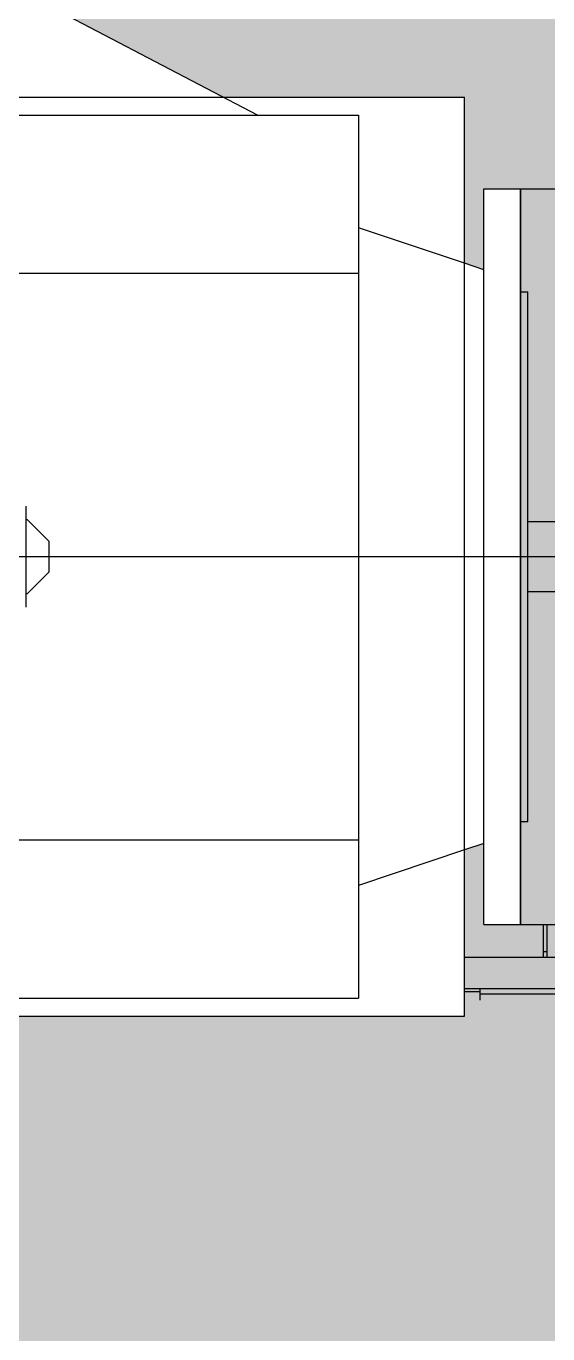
# Model space of a CAD drawing. Header units: millimetres. Extents: x -18489 to 17339, y -1599 to 10961.
# Drawn here: x -14665.5 to -14620.5, y 2992.1 to 3104.8 of the extents above; entities that cross this region are included whole.
import ezdxf

# ---------------------------------------------------------------- set-up
doc = ezdxf.new("R2010")
doc.units = ezdxf.units.MM
for name, color, linetype in [('188K-SM-03-F10-MECH-EQ-Y2257103$0$0 Xref', 8, 'Continuous'), ('188K-SM-03-F10-MECH-EQ-Y2257103$0$M-EQU-FOUNDATION', 8, 'Continuous'), ('188K-SM-03-F10-MECH-EQ-Y2257103$0$Micron CUP L10 HVAC EQU$0$M-MECH-EQU', 136, 'Continuous'), ('188K-SM-03-F10-MECH-EQ-Y2257103$0$Micron CUP L10 HVAC EQU$0$M-PHASE1 AREA', 252, 'Continuous')]:
    doc.layers.add(name, color=color, linetype=linetype)

# ---------------------------------------------------------------- blocks, each defined once
blk = doc.blocks.new('188K-SM-03-F10-MECH-EQ-Y2257103$0$Micron CUP L10 HVAC EQU$0$A$C0c53ceb0')
at = {"layer": '188K-SM-03-F10-MECH-EQ-Y2257103$0$Micron CUP L10 HVAC EQU$0$M-PHASE1 AREA'}
for p, q in [((15203.21132, 21733.74672), (15389.45113, 21733.74672)), ((15203.21132, 21733.74672), (15203.21132, 21099.41495)), ((15209.55428, 21188.21313), (15209.55428, 21644.95074)), ((15209.55428, 21446.71393), (15311.05153, 21446.71393)), ((15209.55428, 21386.44994), (15311.05153, 21386.44994)), ((13611.15446, 21256.24174), (15203.21132, 21256.24174)), ((15203.21132, 21206.9758), (15056.45692, 21206.9758)), ((15056.45692, 21206.9758), (15056.45692, 21200.63248)), ((15203.21132, 21200.63248), (15056.45692, 21200.63248)), ((15056.45692, 21200.63248), (15064.38607, 21196.05459)), ((15062.80024, 21192.88348), (15056.45692, 21189.22117)), ((15203.21132, 21192.88348), (15062.80024, 21192.88348)), ((15203.21132, 21196.05459), (15064.38607, 21196.05459)), ((15064.38607, 21196.05459), (15064.38607, 21192.88348)), ((15203.21132, 21189.22117), (15056.45692, 21189.22117)), ((15056.45692, 21189.22117), (15056.45692, 21071.03674)), ((15203.21132, 21099.41495), (15389.45113, 21099.41495)), ((15222.67722, 21099.41495), (15222.67722, 21071.03674)), ((15225.69664, 21099.41495), (15225.69664, 21071.03674)), ((15269.12589, 21071.03674), (14938.25644, 21071.03674)), ((14938.25644, 21044.07764), (14938.25644, 21071.03674)), ((15225.69664, 21075.9194), (15222.67722, 21075.9194)), ((13551.05577, 21041.81762), (15168.21419, 21041.81762)), ((15272.79752, 21044.07764), (14938.25644, 21044.07764)), ((15056.45692, 21044.07764), (15056.45692, 21041.81762)), ((15168.21419, 21034.34421), (15168.21419, 21044.07764)), ((15272.79752, 21039.29966), (15168.21419, 21039.29966))]:
    blk.add_line(p, q, dxfattribs=at)
blk.add_wipeout([(15154.74577, 21020.48894), (14638.37854, 21020.48894), (14638.37854, 20759.76789), (14232.38955, 20759.76789), (14232.38955, 21020.48894), (13716.02232, 21020.48894), (13716.02232, 21812.67494), (13924.21636, 21812.67494), (14070.62832, 21889.17848), (14232.38955, 21889.17848), (14232.38955, 22073.39598), (14638.37854, 22073.39598), (14638.37854, 21889.17848), (14778.91507, 21889.17848), (14800.13977, 21889.17848), (14946.55173, 21812.67494), (15154.74577, 21812.67494), (15154.74577, 21669.47408), (15171.49282, 21663.8577), (15171.49282, 21733.76083), (15203.21071, 21733.76083), (15203.21071, 21099.40304), (15171.49282, 21099.40304), (15171.49282, 21169.30617), (15154.74577, 21163.68979)]).dxf.layer = '188K-SM-03-F10-MECH-EQ-Y2257103$0$Micron CUP L10 HVAC EQU$0$M-PHASE1 AREA'
for p, q in [((14976.17406, 21797.19661), (14800.13977, 21889.17848)), ((13716.02232, 21812.67494), (15154.74577, 21812.67494)), ((15154.74577, 21020.48894), (15154.74577, 21812.67494)), ((13807.36984, 21797.19661), (15063.39825, 21797.19661)), ((15063.39825, 21797.19661), (15063.39825, 21035.96727)), ((15171.49282, 21099.40304), (15171.49282, 21733.76083)), ((15171.49282, 21733.76083), (15203.21071, 21733.76083)), ((15203.21071, 21099.40304), (15203.21071, 21733.76083)), ((15154.74577, 21669.47408), (15063.39825, 21700.10891)), ((15171.49282, 21663.8577), (15154.74577, 21669.47408)), ((13807.36984, 21660.80968), (15063.39825, 21660.80968)), ((15203.21071, 21644.95074), (15209.55428, 21644.95074)), ((14776.35135, 21372.96984), (14776.35135, 21460.19403)), ((13690.64801, 21416.58194), (15336.42584, 21416.58194)), ((14776.35135, 21384.86405), (14777.59513, 21384.86405)), ((15203.21071, 21188.21313), (15209.55428, 21188.21313)), ((13807.36984, 21172.35419), (15063.39825, 21172.35419)), ((15154.74577, 21163.68979), (15063.39825, 21133.05496)), ((15171.49282, 21169.30617), (15154.74577, 21163.68979)), ((15171.49282, 21099.40304), (15203.21071, 21099.40304)), ((13807.36984, 21035.96727), (15063.39825, 21035.96727)), ((13716.02232, 21020.48894), (15154.74577, 21020.48894))]:
    blk.add_line(p, q, dxfattribs=at)
at = {"layer": '188K-SM-03-F10-MECH-EQ-Y2257103$0$Micron CUP L10 HVAC EQU$0$M-PHASE1 AREA', "flags": 128}
blk.add_lwpolyline([(14777.59513, 21384.86405), (14796.17503, 21403.44396), (14796.17503, 21429.71992), (14777.59513, 21448.29982), (14776.35135, 21448.29982)], dxfattribs=at)
blk = doc.blocks.new('188K-SM-03-F10-MECH-EQ-Y2257103$0$Micron CUP L10 HVAC EQU')
at = {"layer": '188K-SM-03-F10-MECH-EQ-Y2257103$0$Micron CUP L10 HVAC EQU$0$M-MECH-EQU'}
blk.add_blockref('188K-SM-03-F10-MECH-EQ-Y2257103$0$Micron CUP L10 HVAC EQU$0$A$C0c53ceb0', (-206166.7, 2082.2), dxfattribs=at)
blk = doc.blocks.new('188K-SM-03-F10-MECH-EQ-Y2257103')
at = {"layer": '188K-SM-03-F10-MECH-EQ-Y2257103$0$M-EQU-FOUNDATION'}
h = blk.add_hatch(dxfattribs=at)
h.set_pattern_fill('AR-CONC', color=256, scale=0.1)
h.set_pattern_definition([(50, (4473.521, 709.199), (18.218467, -1.593909), [1.905, -20.955]), (355, (4473.521, 709.2), (-3.524342, 19.105685), [1.524, -16.764058]), (100.45144, (4475.04, 709.066), (14.694125, 17.511775), [1.619001, -17.809024]), (46.1842, (4473.521, 714.28), (27.107904, -4.204233), [2.8575, -31.4325]), (96.63556, (4475.78, 713.93), (23.740413, 24.742612), [2.428502, -26.71356]), (351.18415, (4473.52, 714.28), (23.740413, 24.742612), [2.285997, -25.145973]), (21, (4476.061, 713.009), (15.161439, -10.22652), [1.905, -20.955]), (326, (4476.061, 713.01), (6.180203, 18.418797), [1.524, -16.764]), (71.45144, (4477.325, 712.157), (21.341642, 8.192277), [1.619001, -17.808994]), (37.5, (4473.5214, 709.199), (0.3088603, 8.4555039), [0, -16.5608, 0, -17.018, 0, -16.8275]), (7.5, (4473.521, 709.199), (6.6819663, 10.0180575), [0, -9.7028, 0, -16.1798, 0, -6.4135]), (327.5, (4467.857, 709.199), (13.5590595, -0.5728744), [0, -6.35, 0, -19.812, 0, -26.289]), (317.5, (4465.317, 709.199), (14.812918, 2.542649), [0, -8.255, 0, -13.1572, 0, -18.669])])
h.paths.add_polyline_path([(-14928.15, 5602.46), (-14278.15, 5602.46), (-14278.15, 1902.46), (-14928.15, 1902.46)], flags=16)
h.paths.add_polyline_path([(-14933.15, 5607.46), (-14273.15, 5607.46), (-14273.15, 1897.46), (-14933.15, 1897.46)])
h = blk.add_hatch(dxfattribs=at)
h.set_pattern_fill('AR-CONC', color=256, scale=0.3)
h.set_pattern_definition([(50, (4473.52, 709.2), (54.6554, -4.78173), [5.715, -62.865]), (355, (4473.52, 709.2), (-10.57303, 57.31705), [4.572, -50.29218]), (100.45144, (4478.076, 708.8), (44.08237, 52.53533), [4.857, -53.42707]), (46.1842, (4473.52, 724.44), (81.32371, -12.6127), [8.5725, -94.2975]), (96.63556, (4480.3, 723.39), (71.22124, 74.22784), [7.2855, -80.14068]), (351.18415, (4473.52, 724.44), (71.22124, 74.22784), [6.858, -75.43792]), (21, (4481.14, 720.63), (45.48432, -30.67956), [5.715, -62.865]), (326, (4481.14, 720.63), (18.54061, 55.25639), [4.572, -50.292]), (71.45144, (4484.93, 718.07), (64.02493, 24.57683), [4.857, -53.42698]), (37.5, (4473.521, 709.2), (0.926581, 25.366512), [0, -49.6824, 0, -51.054, 0, -50.4825]), (7.5, (4473.52, 709.2), (20.0459, 30.054172), [0, -29.1084, 0, -48.5394, 0, -19.2405]), (327.5, (4456.529, 709.2), (40.677179, -1.718623), [0, -19.05, 0, -59.436, 0, -78.867]), (317.5, (4448.91, 709.2), (44.438754, 7.62795), [0, -24.765, 0, -39.4716, 0, -56.007])])
h.paths.add_polyline_path([(-14918.15, 5592.46), (-14288.15, 5592.46), (-14288.15, 1912.46), (-14918.15, 1912.46)])
at = {"layer": '188K-SM-03-F10-MECH-EQ-Y2257103$0$0 Xref', "xscale": 0.1, "yscale": 0.1, "zscale": 0.1}
blk.add_blockref('188K-SM-03-F10-MECH-EQ-Y2257103$0$Micron CUP L10 HVAC EQU', (4473.52, 709.2), dxfattribs=at)

msp = doc.modelspace()

# ---------------------------------------------------------------- block references
msp.add_blockref('188K-SM-03-F10-MECH-EQ-Y2257103', (0, 0))

doc.saveas('drawing.dxf')
